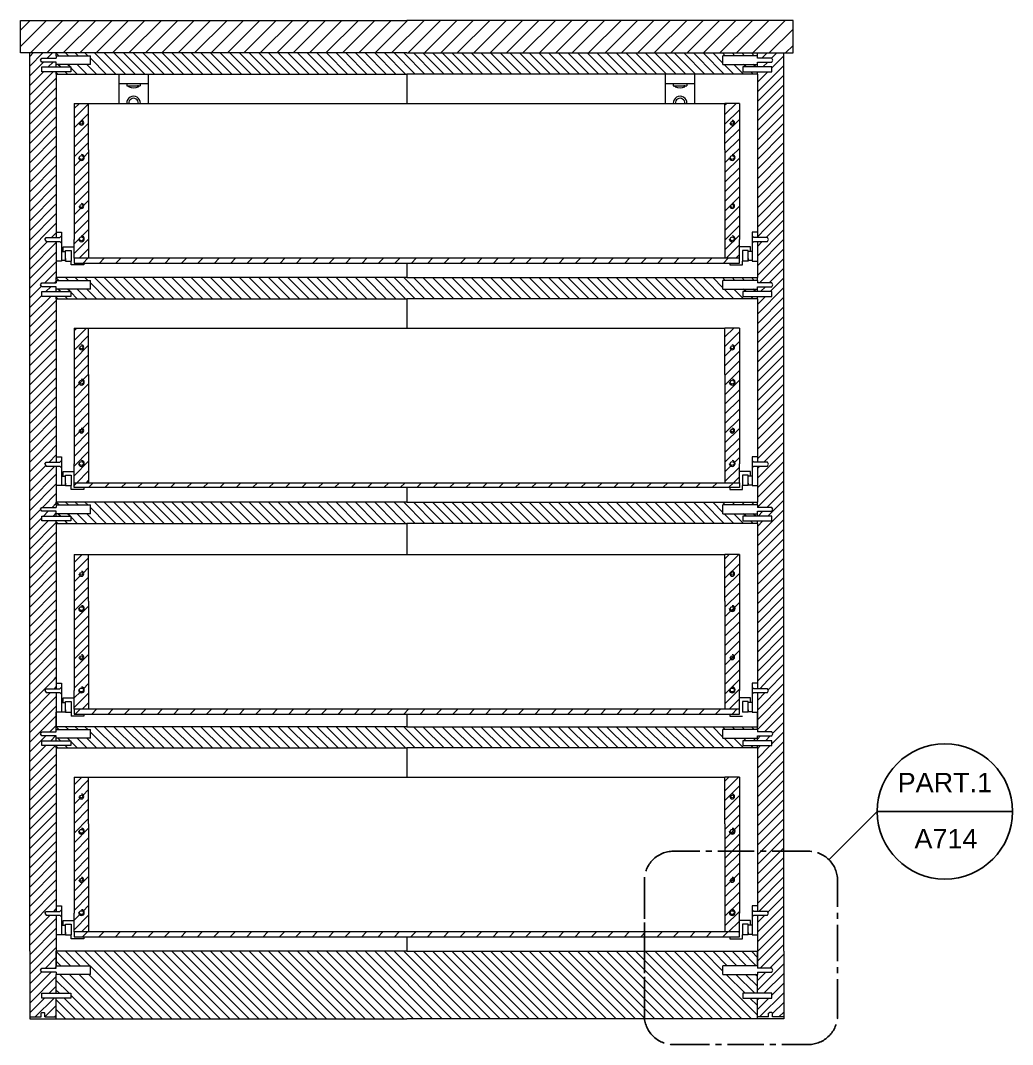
# Model space of a CAD drawing. Header units: millimetres. Extents: x 27 to 920, y -15 to 487.
# Drawn here: x 432.6 to 535.4, y 57.3 to 163.3 of the extents above; entities that cross this region are included whole.
import ezdxf
from ezdxf.enums import TextEntityAlignment as Align

# ---------------------------------------------------------------- set-up
doc = ezdxf.new("R2010")
doc.units = ezdxf.units.MM
doc.linetypes.add('CENTER2', pattern=[1.125, 0.75, -0.125, 0.125, -0.125])
doc.layers.add('A-SECT A-MCUT', color=7, linetype='Continuous', lineweight=35)
doc.layers.add('filatura', color=8, linetype='Continuous')
doc.layers.add('particolari', color=6, linetype='Continuous')
doc.styles.add('ARIAL', font='arial.ttf')

# ---------------------------------------------------------------- blocks, each defined once
blk = doc.blocks.new('retino 1')
at = {"color": 175, "linetype": 'Continuous'}
for p, q in [((318.13, 159.67), (317.86, 159.94)), ((319.13, 159.67), (318.83, 159.97)), ((320.13, 159.67), (319.83, 159.97)), ((321.13, 159.67), (320.83, 159.97)), ((323.03, 157.77), (321.42, 159.38)), ((324.03, 157.77), (321.83, 159.97)), ((325.03, 157.77), (322.83, 159.97)), ((326.03, 157.77), (323.83, 159.97)), ((327.03, 157.77), (324.83, 159.97)), ((328.03, 157.77), (325.83, 159.97)), ((329.03, 157.77), (326.83, 159.97)), ((330.03, 157.77), (327.83, 159.97)), ((331.03, 157.77), (328.83, 159.97)), ((332.03, 157.77), (329.83, 159.97)), ((333.03, 157.77), (330.83, 159.97)), ((334.03, 157.77), (331.83, 159.97)), ((335.03, 157.77), (332.83, 159.97)), ((336.03, 157.77), (333.83, 159.97)), ((337.03, 157.77), (334.83, 159.97)), ((338.03, 157.77), (335.83, 159.97)), ((339.03, 157.77), (336.83, 159.97)), ((340.03, 157.77), (337.83, 159.97)), ((341.03, 157.77), (338.83, 159.97)), ((342.03, 157.77), (339.83, 159.97)), ((343.03, 157.77), (340.83, 159.97)), ((344.03, 157.77), (341.83, 159.97)), ((345.03, 157.77), (342.83, 159.97)), ((346.03, 157.77), (343.83, 159.97)), ((347.03, 157.77), (344.83, 159.97)), ((348.03, 157.77), (345.83, 159.97)), ((349.03, 157.77), (346.83, 159.97)), ((350.03, 157.77), (347.83, 159.97)), ((351.03, 157.77), (348.83, 159.97)), ((352.03, 157.77), (349.83, 159.97)), ((353.03, 157.77), (350.83, 159.97)), ((354.03, 157.77), (351.83, 159.97)), ((355.03, 157.77), (352.83, 159.97)), ((356.03, 157.77), (353.83, 159.97)), ((357.03, 157.77), (354.83, 159.97)), ((358.03, 157.77), (355.83, 159.97)), ((359.03, 157.77), (356.83, 159.97)), ((360.03, 157.77), (357.83, 159.97)), ((361.03, 157.77), (358.83, 159.97)), ((362.03, 157.77), (359.83, 159.97)), ((363.03, 157.77), (360.83, 159.97)), ((364.03, 157.77), (361.83, 159.97)), ((365.03, 157.77), (362.83, 159.97)), ((366.03, 157.77), (363.83, 159.97)), ((367.03, 157.77), (364.83, 159.97)), ((368.03, 157.77), (365.83, 159.97)), ((369.03, 157.77), (366.83, 159.97)), ((370.03, 157.77), (367.83, 159.97)), ((371.03, 157.77), (368.83, 159.97)), ((372.03, 157.77), (369.83, 159.97)), ((373.03, 157.77), (370.83, 159.97)), ((374.03, 157.77), (371.83, 159.97)), ((375.03, 157.77), (372.83, 159.97)), ((376.03, 157.77), (373.83, 159.97)), ((377.03, 157.77), (374.83, 159.97)), ((378.03, 157.77), (375.83, 159.97)), ((379.03, 157.77), (376.83, 159.97)), ((380.03, 157.77), (377.83, 159.97)), ((381.03, 157.77), (378.83, 159.97)), ((382.03, 157.77), (379.83, 159.97)), ((383.03, 157.77), (380.83, 159.97)), ((384.03, 157.77), (381.83, 159.97)), ((385.03, 157.77), (382.83, 159.97)), ((386.03, 157.77), (383.83, 159.97)), ((387.03, 157.77), (384.83, 159.97)), ((386.89, 158.9), (385.83, 159.97)), ((387.13, 159.67), (386.83, 159.97)), ((388.13, 159.67), (387.83, 159.97)), ((389.13, 159.67), (388.83, 159.97)), ((390.13, 159.67), (389.83, 159.97)), ((318.28, 158.52), (318.03, 158.77)), ((319.03, 157.77), (318.78, 158.02)), ((319.28, 158.52), (319.03, 158.77)), ((320.03, 157.77), (319.36, 158.44)), ((321.03, 157.77), (320.03, 158.77)), ((322.03, 157.77), (321.03, 158.77)), ((388.03, 157.77), (387.03, 158.77)), ((389.03, 157.77), (388.03, 158.77)), ((389.28, 158.52), (389.03, 158.77)), ((390.03, 157.77), (389.78, 158.02)), ((390.28, 158.52), (390.03, 158.77)), ((318.03, 157.77), (317.86, 157.94))]:
    blk.add_line(p, q, dxfattribs=at)
blk = doc.blocks.new('retino 2')
at = {"color": 175, "linetype": 'Continuous'}
for p, q in [((510.41, 33.59), (508.94, 35.06)), ((511.41, 33.59), (509.91, 35.09)), ((512.41, 33.59), (510.91, 35.09)), ((518.91, 28.09), (511.91, 35.09)), ((519.91, 28.09), (512.91, 35.09)), ((520.91, 28.09), (513.91, 35.09)), ((521.91, 28.09), (514.91, 35.09)), ((522.91, 28.09), (515.91, 35.09)), ((523.91, 28.09), (516.91, 35.09)), ((524.91, 28.09), (517.91, 35.09)), ((525.91, 28.09), (518.91, 35.09)), ((526.91, 28.09), (519.91, 35.09)), ((527.91, 28.09), (520.91, 35.09)), ((528.91, 28.09), (521.91, 35.09)), ((529.91, 28.09), (522.91, 35.09)), ((530.91, 28.09), (523.91, 35.09)), ((531.91, 28.09), (524.91, 35.09)), ((532.91, 28.09), (525.91, 35.09)), ((533.91, 28.09), (526.91, 35.09)), ((534.91, 28.09), (527.91, 35.09)), ((535.91, 28.09), (528.91, 35.09)), ((536.91, 28.09), (529.91, 35.09)), ((537.91, 28.09), (530.91, 35.09)), ((538.91, 28.09), (531.91, 35.09)), ((539.91, 28.09), (532.91, 35.09)), ((540.91, 28.09), (533.91, 35.09)), ((541.91, 28.09), (534.91, 35.09)), ((542.91, 28.09), (535.91, 35.09)), ((543.91, 28.09), (536.91, 35.09)), ((544.91, 28.09), (537.91, 35.09)), ((545.91, 28.09), (538.91, 35.09)), ((546.91, 28.09), (539.91, 35.09)), ((547.91, 28.09), (540.91, 35.09)), ((548.91, 28.09), (541.91, 35.09)), ((549.91, 28.09), (542.91, 35.09)), ((550.91, 28.09), (543.91, 35.09)), ((551.91, 28.09), (544.91, 35.09)), ((552.91, 28.09), (545.91, 35.09)), ((553.91, 28.09), (546.91, 35.09)), ((554.91, 28.09), (547.91, 35.09)), ((555.91, 28.09), (548.91, 35.09)), ((556.91, 28.09), (549.91, 35.09)), ((557.91, 28.09), (550.91, 35.09)), ((558.91, 28.09), (551.91, 35.09)), ((559.91, 28.09), (552.91, 35.09)), ((560.91, 28.09), (553.91, 35.09)), ((561.91, 28.09), (554.91, 35.09)), ((562.91, 28.09), (555.91, 35.09)), ((563.91, 28.09), (556.91, 35.09)), ((564.91, 28.09), (557.91, 35.09)), ((565.91, 28.09), (558.91, 35.09)), ((566.91, 28.09), (559.91, 35.09)), ((567.91, 28.09), (560.91, 35.09)), ((568.91, 28.09), (561.91, 35.09)), ((569.91, 28.09), (562.91, 35.09)), ((570.91, 28.09), (563.91, 35.09)), ((571.91, 28.09), (564.91, 35.09)), ((572.91, 28.09), (565.91, 35.09)), ((573.91, 28.09), (566.91, 35.09)), ((574.91, 28.09), (567.91, 35.09)), ((575.91, 28.09), (568.91, 35.09)), ((576.91, 28.09), (569.91, 35.09)), ((577.91, 28.09), (570.91, 35.09)), ((578.91, 28.09), (571.91, 35.09)), ((579.91, 28.09), (572.91, 35.09)), ((580.91, 28.09), (573.91, 35.09)), ((581.53, 28.46), (574.91, 35.09)), ((577.97, 33.02), (575.91, 35.09)), ((578.41, 33.59), (576.91, 35.09)), ((579.41, 33.59), (577.91, 35.09)), ((580.41, 33.59), (578.91, 35.09)), ((581.41, 33.59), (579.91, 35.09)), ((581.53, 34.46), (580.91, 35.09)), ((509.41, 33.59), (508.94, 34.06)), ((517.91, 28.09), (512.5, 33.5)), ((510.26, 30.74), (508.94, 32.06)), ((513.91, 28.09), (509.31, 32.69)), ((514.91, 28.09), (510.31, 32.69)), ((515.91, 28.09), (511.31, 32.69)), ((516.91, 28.09), (512.31, 32.69)), ((580.26, 30.74), (578.31, 32.69)), ((581.26, 30.74), (579.31, 32.69)), ((581.53, 31.46), (580.31, 32.69)), ((581.53, 32.46), (581.31, 32.69)), ((509.26, 30.74), (508.94, 31.06)), ((510.91, 28.09), (508.94, 30.06)), ((511.91, 28.09), (509.76, 30.24)), ((512.91, 28.09), (510.44, 30.56)), ((581.53, 29.46), (580.76, 30.24)), ((509.91, 28.09), (508.94, 29.06))]:
    blk.add_line(p, q, dxfattribs=at)

msp = doc.modelspace()

# ---------------------------------------------------------------- hatches: boundary and pattern name
h = msp.add_hatch()
h.set_pattern_fill('JIS_WOOD', color=175)
h.paths.add_polyline_path([(507.09, 154.74), (505.74, 154.74), (505.59, 154.59), (505.59, 149.92), (505.59, 144.59), (507.09, 146.09)])
h.paths.add_polyline_path([(506.19, 152.74, -1), (506.49, 152.74, -1)], flags=16)
h.paths.add_polyline_path([(506.54, 149.14, -1), (506.14, 149.14, -1)], flags=16)
h = msp.add_hatch()
h.set_pattern_fill('JIS_WOOD', color=175, scale=1.7)
h.paths.add_polyline_path([(507.09, 138.72), (506.09, 138.72), (505.59, 138.72), (439.7, 138.72), (439.2, 138.72), (438.2, 138.72), (438.2, 138.42), (438.2, 138.22), (507.09, 138.22)])
h = msp.add_hatch()
h.set_pattern_fill('JIS_WOOD', color=175, scale=1.7)
h.paths.add_polyline_path([(507.09, 115.47), (506.09, 115.47), (505.59, 115.47), (439.7, 115.47), (439.2, 115.47), (438.2, 115.47), (438.2, 114.97), (507.09, 114.97), (507.09, 115.17)])
h = msp.add_hatch()
h.set_pattern_fill('JIS_WOOD', color=175, scale=1.7)
h.paths.add_polyline_path([(507.09, 92.02), (506.09, 92.02), (505.59, 92.02), (439.7, 92.02), (439.2, 92.02), (438.2, 92.02), (438.2, 91.92), (438.2, 91.52), (507.09, 91.52)])
h = msp.add_hatch()
h.set_pattern_fill('JIS_WOOD', color=175, scale=1.7)
h.paths.add_polyline_path([(507.09, 68.97), (506.09, 68.97), (505.59, 68.97), (439.7, 68.97), (439.2, 68.97), (438.2, 68.97), (438.2, 68.67), (438.2, 68.47), (507.09, 68.47)])
at = {"layer": 'particolari'}
h = msp.add_hatch(dxfattribs=at)
h.set_pattern_fill('JIS_WOOD', color=175, scale=1.7)
h.paths.add_polyline_path([(512.64, 163.33), (472.64, 163.33), (432.64, 163.33), (432.64, 159.97), (472.64, 159.97), (512.64, 159.97)])

# ---------------------------------------------------------------- linework, layer by layer
for p, q in [((432.64, 163.33), (472.64, 163.33)), ((432.64, 159.97), (432.64, 163.33)), ((512.64, 163.33), (472.64, 163.33)), ((512.64, 159.97), (512.64, 163.33)), ((472.64, 159.97), (432.64, 159.97)), ((433.6, 66.97), (433.6, 159.97)), ((436.35, 159.67), (436.35, 159.97)), ((436.35, 159.67), (436.35, 159.42)), ((472.64, 159.97), (512.64, 159.97)), ((508.94, 159.67), (508.94, 159.97)), ((508.94, 159.42), (508.94, 159.67)), ((511.68, 66.97), (511.68, 159.97)), ((436.35, 158.77), (436.35, 159.02)), ((436.35, 158.52), (436.35, 158.77)), ((436.35, 157.77), (436.35, 158.02)), ((436.35, 157.77), (436.35, 158.02)), ((508.94, 158.77), (508.94, 159.02)), ((508.94, 158.52), (508.94, 158.77)), ((508.94, 157.77), (508.94, 158.02)), ((508.94, 157.77), (508.94, 158.02)), ((436.35, 157.77), (436.35, 141.42)), ((436.35, 157.77), (472.64, 157.77)), ((442.85, 154.74), (442.85, 157.77)), ((445.85, 157.77), (445.85, 154.74)), ((445.85, 157.77), (445.85, 156.77)), ((508.94, 157.77), (472.64, 157.77)), ((472.64, 157.77), (472.64, 154.74)), ((499.44, 154.74), (499.44, 157.77)), ((502.44, 157.77), (502.44, 154.74)), ((502.44, 157.77), (502.44, 156.77)), ((508.94, 157.77), (508.94, 141.42)), ((445.85, 156.77), (442.85, 156.77)), ((445.85, 156.77), (445.85, 156.57)), ((445.85, 156.57), (445.85, 156.47)), ((502.44, 156.77), (499.44, 156.77)), ((502.44, 156.77), (502.44, 156.57)), ((502.44, 156.57), (502.44, 156.47)), ((438.2, 154.74), (439.7, 154.74)), ((438.2, 154.74), (438.2, 140.67)), ((439.7, 149.92), (439.7, 154.74)), ((439.7, 154.74), (505.59, 154.74)), ((507.09, 154.74), (505.59, 154.74)), ((505.59, 149.92), (505.59, 154.74)), ((507.09, 154.74), (507.09, 140.67)), ((439.7, 149.92), (439.7, 139.12)), ((505.59, 149.92), (505.59, 139.12)), ((436.35, 141.42), (436.35, 140.85)), ((436.35, 141.42), (436.9, 141.42)), ((436.9, 141.42), (436.9, 138.42)), ((508.39, 141.42), (508.39, 138.42)), ((508.94, 141.42), (508.39, 141.42)), ((508.94, 141.42), (508.94, 140.85)), ((436.35, 140.45), (436.35, 136.72)), ((438.2, 138.72), (438.2, 140.67)), ((507.09, 138.72), (507.09, 140.67)), ((508.94, 140.45), (508.94, 136.72)), ((436.9, 139.42), (437.3, 139.42)), ((437.05, 139.42), (437.05, 139.9)), ((437.05, 139.9), (438.2, 139.9)), ((437.3, 138.67), (437.3, 139.52)), ((437.3, 138.42), (437.3, 139.52)), ((437.3, 139.52), (437.9, 139.52)), ((437.9, 139.52), (437.9, 138.42)), ((439.7, 139.12), (439.7, 138.92)), ((439.7, 138.92), (439.7, 138.72)), ((505.59, 139.12), (505.59, 138.92)), ((505.59, 138.92), (505.59, 138.72)), ((508.24, 139.9), (507.09, 139.9)), ((507.39, 139.52), (507.39, 138.42)), ((507.99, 139.52), (507.39, 139.52)), ((507.99, 138.67), (507.99, 139.52)), ((507.99, 138.42), (507.99, 139.52)), ((508.39, 139.42), (507.99, 139.42)), ((508.24, 139.42), (508.24, 139.9)), ((436.9, 138.42), (436.35, 138.42)), ((437.3, 138.47), (436.9, 138.47)), ((437.3, 138.67), (437.3, 138.42)), ((437.3, 138.42), (437.3, 138.47)), ((437.3, 138.42), (437.9, 138.42)), ((437.9, 138.02), (437.9, 138.42)), ((439.2, 138.02), (437.9, 138.02)), ((439.2, 138.22), (439.2, 138.02)), ((472.64, 138.22), (472.64, 136.72)), ((506.09, 138.22), (506.09, 138.02)), ((506.09, 138.02), (507.39, 138.02)), ((507.39, 138.02), (507.39, 138.42)), ((507.99, 138.42), (507.39, 138.42)), ((507.99, 138.67), (507.99, 138.42)), ((508.39, 138.47), (507.99, 138.47)), ((508.39, 138.42), (508.94, 138.42)), ((436.35, 136.42), (436.35, 136.72)), ((472.64, 136.72), (436.35, 136.72)), ((436.35, 136.42), (436.35, 136.17)), ((436.35, 135.52), (436.35, 135.77)), ((472.64, 136.72), (508.94, 136.72)), ((508.94, 136.42), (508.94, 136.72)), ((508.94, 136.42), (508.94, 136.17)), ((508.94, 135.52), (508.94, 135.77)), ((436.35, 135.27), (436.35, 135.52)), ((436.35, 134.52), (436.35, 134.77)), ((436.35, 134.52), (436.35, 134.77)), ((508.94, 135.27), (508.94, 135.52)), ((508.94, 134.52), (508.94, 134.77)), ((508.94, 134.52), (508.94, 134.77)), ((436.35, 134.52), (436.35, 118.17)), ((436.35, 134.52), (472.64, 134.52)), ((508.94, 134.52), (472.64, 134.52)), ((472.64, 134.52), (472.64, 131.49)), ((508.94, 134.52), (508.94, 118.17)), ((438.2, 131.49), (439.7, 131.49)), ((438.2, 131.49), (438.2, 117.42)), ((439.7, 126.67), (439.7, 131.49)), ((439.7, 131.49), (505.59, 131.49)), ((507.09, 131.49), (505.59, 131.49)), ((505.59, 126.67), (505.59, 131.49)), ((507.09, 131.49), (507.09, 117.42)), ((439.7, 126.67), (439.7, 115.87)), ((505.59, 126.67), (505.59, 115.87)), ((436.35, 118.17), (436.35, 117.6)), ((436.35, 118.17), (436.9, 118.17)), ((436.9, 118.17), (436.9, 115.17)), ((508.39, 118.17), (508.39, 115.17)), ((508.94, 118.17), (508.39, 118.17)), ((508.94, 118.17), (508.94, 117.6)), ((436.35, 117.2), (436.35, 113.47)), ((437.05, 116.17), (437.05, 116.65)), ((437.05, 116.65), (438.2, 116.65)), ((438.2, 115.47), (438.2, 117.42)), ((507.09, 115.47), (507.09, 117.42)), ((508.24, 116.65), (507.09, 116.65)), ((508.24, 116.17), (508.24, 116.65)), ((508.94, 117.2), (508.94, 113.47)), ((436.9, 116.17), (437.3, 116.17)), ((437.3, 115.42), (437.3, 116.27)), ((437.3, 115.17), (437.3, 116.27)), ((437.3, 116.27), (437.9, 116.27)), ((437.9, 116.27), (437.9, 115.17)), ((439.7, 115.87), (439.7, 115.67)), ((439.7, 115.67), (439.7, 115.47)), ((505.59, 115.87), (505.59, 115.67)), ((505.59, 115.67), (505.59, 115.47)), ((507.39, 116.27), (507.39, 115.17)), ((507.99, 116.27), (507.39, 116.27)), ((507.99, 115.42), (507.99, 116.27)), ((507.99, 115.17), (507.99, 116.27)), ((508.39, 116.17), (507.99, 116.17)), ((436.9, 115.17), (436.35, 115.17)), ((436.9, 115.17), (436.9, 115.22)), ((436.9, 115.22), (437.3, 115.22)), ((437.3, 115.42), (437.3, 115.17)), ((437.3, 115.17), (437.9, 115.17)), ((437.9, 114.77), (437.9, 115.17)), ((439.2, 114.77), (437.9, 114.77)), ((439.2, 114.97), (439.2, 114.77)), ((472.64, 114.97), (472.64, 113.47)), ((506.09, 114.97), (506.09, 114.77)), ((506.09, 114.77), (507.39, 114.77)), ((507.39, 114.77), (507.39, 115.17)), ((507.99, 115.17), (507.39, 115.17)), ((507.99, 115.42), (507.99, 115.17)), ((508.39, 115.22), (507.99, 115.22)), ((508.39, 115.17), (508.94, 115.17)), ((436.35, 113.17), (436.35, 113.47)), ((472.64, 113.47), (436.35, 113.47)), ((472.64, 113.47), (508.94, 113.47)), ((508.94, 113.17), (508.94, 113.47)), ((436.35, 113.17), (436.35, 112.92)), ((436.35, 112.27), (436.35, 112.52)), ((508.94, 113.17), (508.94, 112.92)), ((508.94, 112.27), (508.94, 112.52)), ((436.35, 112.02), (436.35, 112.27)), ((436.35, 111.27), (436.35, 111.52)), ((436.35, 111.27), (436.35, 111.52)), ((508.94, 112.02), (508.94, 112.27)), ((508.94, 111.27), (508.94, 111.52)), ((508.94, 111.27), (508.94, 111.52)), ((436.35, 111.27), (436.35, 94.72)), ((436.35, 111.27), (472.64, 111.27)), ((508.94, 111.27), (472.64, 111.27)), ((472.64, 111.27), (472.64, 108.04)), ((508.94, 111.27), (508.94, 95.12)), ((438.2, 108.04), (439.7, 108.04)), ((438.2, 108.04), (438.2, 93.97)), ((439.7, 103.22), (439.7, 108.04)), ((439.7, 108.04), (505.59, 108.04)), ((507.09, 108.04), (505.59, 108.04)), ((505.59, 103.22), (505.59, 108.04)), ((507.09, 108.04), (507.09, 93.97)), ((439.7, 103.22), (439.7, 92.42)), ((505.59, 103.22), (505.59, 92.42)), ((436.35, 94.72), (436.35, 94.15)), ((436.35, 94.72), (436.9, 94.72)), ((436.9, 94.72), (436.9, 91.72)), ((508.39, 94.72), (508.39, 91.72)), ((508.94, 94.72), (508.39, 94.72)), ((508.94, 95.12), (508.94, 94.72)), ((508.94, 94.72), (508.94, 94.15)), ((436.35, 93.75), (436.35, 90.22)), ((438.2, 92.02), (438.2, 93.97)), ((507.09, 92.02), (507.09, 93.97)), ((508.94, 93.75), (508.94, 90.22)), ((436.9, 92.72), (437.3, 92.72)), ((437.05, 92.72), (437.05, 93.2)), ((437.05, 93.2), (438.2, 93.2)), ((437.3, 91.97), (437.3, 92.82)), ((437.3, 91.72), (437.3, 92.82)), ((437.3, 92.82), (437.9, 92.82)), ((437.9, 92.82), (437.9, 91.72)), ((439.7, 92.42), (439.7, 92.22)), ((505.59, 92.42), (505.59, 92.22)), ((508.24, 93.2), (507.09, 93.2)), ((507.39, 92.82), (507.39, 91.72)), ((507.99, 92.82), (507.39, 92.82)), ((507.99, 91.97), (507.99, 92.82)), ((507.99, 91.72), (507.99, 92.82)), ((508.39, 92.72), (507.99, 92.72)), ((508.24, 92.72), (508.24, 93.2)), ((436.35, 90.22), (436.35, 91.72)), ((436.9, 91.72), (436.35, 91.72)), ((436.9, 91.72), (436.9, 91.77)), ((436.9, 91.77), (437.3, 91.77)), ((437.3, 91.97), (437.3, 91.72)), ((437.3, 91.72), (437.9, 91.72)), ((437.9, 91.72), (437.9, 91.32)), ((439.2, 91.32), (437.9, 91.32)), ((439.2, 91.52), (439.2, 91.32)), ((439.7, 92.22), (439.7, 92.02)), ((472.64, 91.52), (472.64, 90.22)), ((505.59, 92.22), (505.59, 92.02)), ((506.09, 91.52), (506.09, 91.32)), ((506.09, 91.32), (507.39, 91.32)), ((507.99, 91.72), (507.39, 91.72)), ((507.99, 91.97), (507.99, 91.72)), ((508.39, 91.77), (507.99, 91.77)), ((508.39, 91.72), (508.94, 91.72)), ((508.94, 90.22), (508.94, 91.72)), ((436.35, 89.92), (436.35, 90.22)), ((472.64, 90.22), (436.35, 90.22)), ((472.64, 90.22), (508.94, 90.22)), ((508.94, 89.92), (508.94, 90.22)), ((436.35, 89.67), (436.35, 89.92)), ((436.35, 89.02), (436.35, 89.27)), ((508.94, 89.92), (508.94, 89.67)), ((508.94, 89.02), (508.94, 89.27)), ((436.35, 88.77), (436.35, 89.02)), ((436.35, 88.02), (436.35, 88.27)), ((436.35, 88.02), (436.35, 88.27)), ((436.35, 88.02), (436.35, 71.67)), ((436.35, 88.02), (472.64, 88.02)), ((508.94, 88.02), (472.64, 88.02)), ((472.64, 88.02), (472.64, 84.99)), ((508.94, 88.77), (508.94, 89.02)), ((508.94, 88.02), (508.94, 88.27)), ((508.94, 88.02), (508.94, 88.27)), ((508.94, 88.02), (508.94, 71.67)), ((438.2, 84.99), (439.7, 84.99)), ((438.2, 84.99), (438.2, 70.92)), ((439.7, 80.17), (439.7, 84.99)), ((439.7, 84.99), (505.59, 84.99)), ((507.09, 84.99), (505.59, 84.99)), ((505.59, 80.17), (505.59, 84.99)), ((507.09, 84.99), (507.09, 70.92)), ((439.7, 80.17), (439.7, 69.37)), ((505.59, 80.17), (505.59, 69.37)), ((436.35, 71.67), (436.35, 71.1)), ((436.35, 71.67), (436.9, 71.67)), ((436.9, 71.67), (436.9, 68.67)), ((508.39, 71.67), (508.39, 68.67)), ((508.94, 71.67), (508.39, 71.67)), ((508.94, 71.67), (508.94, 71.1)), ((436.35, 70.7), (436.35, 66.97)), ((437.05, 69.67), (437.05, 70.15)), ((437.05, 70.15), (438.2, 70.15)), ((438.2, 68.97), (438.2, 70.92)), ((507.09, 68.97), (507.09, 70.92)), ((508.24, 70.15), (507.09, 70.15)), ((508.24, 69.67), (508.24, 70.15)), ((508.94, 70.7), (508.94, 66.97)), ((436.9, 69.67), (437.3, 69.67)), ((437.3, 68.92), (437.3, 69.77)), ((437.3, 68.67), (437.3, 69.77)), ((437.3, 69.77), (437.9, 69.77)), ((437.3, 68.92), (437.3, 68.67)), ((437.9, 69.77), (437.9, 68.67)), ((439.7, 69.37), (439.7, 69.17)), ((439.7, 69.17), (439.7, 68.97)), ((505.59, 69.37), (505.59, 69.17)), ((505.59, 69.17), (505.59, 68.97)), ((507.39, 69.77), (507.39, 68.67)), ((507.99, 69.77), (507.39, 69.77)), ((507.99, 68.92), (507.99, 69.77)), ((507.99, 68.67), (507.99, 69.77)), ((508.39, 69.67), (507.99, 69.67)), ((507.99, 68.92), (507.99, 68.67)), ((436.9, 68.67), (436.35, 68.67)), ((436.9, 68.67), (436.9, 68.72)), ((436.9, 68.72), (437.3, 68.72)), ((437.3, 68.67), (437.9, 68.67)), ((437.9, 68.27), (437.9, 68.67)), ((439.2, 68.27), (437.9, 68.27)), ((439.2, 68.47), (439.2, 68.27)), ((472.64, 68.47), (472.64, 66.97)), ((506.09, 68.47), (506.09, 68.27)), ((506.09, 68.27), (507.39, 68.27)), ((507.39, 68.27), (507.39, 68.67)), ((507.99, 68.67), (507.39, 68.67)), ((508.39, 68.72), (507.99, 68.72)), ((508.39, 68.67), (508.94, 68.67)), ((433.6, 66.97), (433.6, 59.97)), ((436.35, 66.97), (436.35, 65.47)), ((436.35, 65.47), (436.35, 66.97)), ((472.64, 66.97), (436.35, 66.97)), ((472.64, 66.97), (508.94, 66.97)), ((508.94, 65.47), (508.94, 66.97)), ((508.94, 66.97), (508.94, 65.47)), ((511.68, 66.97), (511.68, 59.97)), ((436.35, 65.22), (436.35, 65.47)), ((436.35, 64.82), (436.35, 64.57)), ((508.94, 65.47), (508.94, 65.22)), ((508.94, 64.82), (508.94, 64.57)), ((436.35, 62.62), (436.35, 64.57)), ((508.94, 62.62), (508.94, 64.57)), ((436.35, 59.97), (436.35, 62.12)), ((508.94, 59.97), (508.94, 62.12)), ((433.6, 59.97), (436.35, 59.97)), ((436.35, 59.97), (472.64, 59.97)), ((508.94, 59.97), (472.64, 59.97)), ((511.68, 59.97), (508.94, 59.97))]:
    msp.add_line(p, q)
at = {"color": 175, "linetype": 'Continuous'}
for p, q in [((433.6, 159.6), (433.97, 159.97)), ((433.6, 158.6), (434.97, 159.97)), ((435.42, 159.42), (435.97, 159.97)), ((508.94, 159.94), (508.97, 159.97)), ((509.42, 159.42), (509.97, 159.97)), ((510.42, 159.42), (510.97, 159.97)), ((510.44, 158.44), (511.68, 159.68)), ((433.6, 157.6), (435.02, 159.02)), ((433.6, 156.6), (435.02, 158.02)), ((433.6, 155.6), (436.02, 158.02)), ((435.52, 158.52), (436.02, 159.02)), ((508.94, 158.94), (509.02, 159.02)), ((508.94, 155.94), (511.68, 158.68)), ((508.94, 157.94), (509.02, 158.02)), ((508.94, 156.94), (510.02, 158.02)), ((509.52, 158.52), (510.02, 159.02)), ((433.6, 154.6), (436.35, 157.35)), ((508.94, 154.94), (511.68, 157.68)), ((433.6, 153.6), (436.35, 156.35)), ((508.94, 153.94), (511.68, 156.68)), ((433.6, 152.6), (436.35, 155.35)), ((508.94, 152.94), (511.68, 155.68)), ((433.6, 151.6), (436.35, 154.35)), ((438.2, 154.2), (438.74, 154.74)), ((438.2, 153.2), (439.7, 154.7)), ((505.59, 154.59), (505.74, 154.74)), ((508.94, 151.94), (511.68, 154.68)), ((433.6, 150.6), (436.35, 153.35)), ((438.2, 152.2), (438.82, 152.82)), ((438.2, 151.2), (439.7, 152.7)), ((438.86, 152.86), (438.94, 152.94)), ((438.94, 152.94), (439.7, 153.7)), ((508.94, 150.94), (511.68, 153.68)), ((508.94, 149.94), (511.68, 152.68)), ((433.6, 149.6), (436.35, 152.35)), ((438.2, 150.2), (439.7, 151.7)), ((508.94, 148.94), (511.68, 151.68)), ((433.6, 148.6), (436.35, 151.35)), ((438.2, 149.2), (439.7, 150.7)), ((508.94, 147.94), (511.68, 150.68)), ((433.6, 147.6), (436.35, 150.35)), ((439.15, 149.15), (439.7, 149.7)), ((508.94, 146.94), (511.68, 149.68)), ((433.6, 146.6), (436.35, 149.35)), ((438.2, 148.2), (438.94, 148.94)), ((438.2, 147.2), (439.7, 148.7)), ((508.94, 145.94), (511.68, 148.68)), ((433.6, 145.6), (436.35, 148.35)), ((438.2, 146.2), (439.7, 147.7)), ((508.94, 144.94), (511.68, 147.68)), ((433.6, 144.6), (436.35, 147.35)), ((433.6, 143.6), (436.35, 146.35)), ((438.2, 145.2), (439.7, 146.7)), ((508.94, 143.94), (511.68, 146.68)), ((433.6, 142.6), (436.35, 145.35)), ((438.2, 144.2), (439.7, 145.7)), ((505.59, 144.59), (507.09, 146.09)), ((508.94, 142.94), (511.68, 145.68)), ((433.6, 141.6), (436.35, 144.35)), ((439.09, 144.09), (439.7, 144.7)), ((505.59, 143.59), (507.09, 145.09)), ((508.94, 141.94), (511.68, 144.68)), ((433.6, 140.6), (436.35, 143.35)), ((438.2, 143.2), (438.97, 143.97)), ((438.2, 142.2), (439.7, 143.7)), ((505.59, 142.59), (507.09, 144.09)), ((509.82, 141.82), (511.68, 143.68)), ((435.82, 141.82), (436.35, 142.35)), ((438.2, 141.2), (439.7, 142.7)), ((505.59, 141.59), (507.09, 143.09)), ((505.59, 140.59), (507.09, 142.09)), ((509.85, 140.85), (511.68, 142.68)), ((433.6, 139.6), (435.82, 141.82)), ((435.85, 140.85), (436.35, 141.35)), ((438.92, 140.92), (439.7, 141.7)), ((505.59, 139.59), (507.09, 141.09)), ((508.94, 140.94), (509.82, 141.82)), ((508.94, 138.94), (511.68, 141.68)), ((433.6, 138.6), (435.45, 140.45)), ((433.6, 137.6), (436.35, 140.35)), ((438.2, 140.2), (438.75, 140.75)), ((438.2, 139.2), (439.7, 140.7)), ((505.72, 138.72), (507.09, 140.09)), ((508.94, 137.94), (511.68, 140.68)), ((508.94, 139.94), (509.45, 140.45)), ((433.6, 136.6), (436.35, 139.35)), ((438.72, 138.72), (439.7, 139.7)), ((506.72, 138.72), (507.09, 139.09)), ((508.94, 136.94), (511.68, 139.68)), ((433.6, 135.6), (436.35, 138.35)), ((509.17, 136.17), (511.68, 138.68)), ((435.17, 136.17), (436.35, 137.35)), ((510.17, 136.17), (511.68, 137.68)), ((433.6, 134.6), (434.82, 135.82)), ((435.27, 135.27), (435.77, 135.77)), ((436.17, 136.17), (436.35, 136.35)), ((509.27, 135.27), (509.77, 135.77)), ((510.27, 135.27), (511.68, 136.68)), ((433.6, 133.6), (434.85, 134.85)), ((433.6, 132.6), (435.77, 134.77)), ((436.27, 135.27), (436.35, 135.35)), ((508.94, 132.94), (511.68, 135.68)), ((508.94, 133.94), (509.77, 134.77)), ((508.94, 131.94), (511.68, 134.68)), ((433.6, 131.6), (436.35, 134.35)), ((508.94, 130.94), (511.68, 133.68)), ((433.6, 130.6), (436.35, 133.35)), ((508.94, 129.94), (511.68, 132.68)), ((433.6, 129.6), (436.35, 132.35)), ((438.2, 131.2), (438.49, 131.49)), ((438.2, 130.2), (439.49, 131.49)), ((505.59, 130.59), (506.49, 131.49)), ((508.94, 128.94), (511.68, 131.68)), ((433.6, 128.6), (436.35, 131.35)), ((438.2, 129.2), (439.7, 130.7)), ((505.59, 129.59), (507.09, 131.09)), ((508.94, 127.94), (511.68, 130.68)), ((433.6, 127.6), (436.35, 130.35)), ((433.6, 126.6), (436.35, 129.35)), ((438.2, 128.2), (439.7, 129.7)), ((506.53, 129.53), (507.09, 130.09)), ((508.94, 126.94), (511.68, 129.68)), ((433.6, 125.6), (436.35, 128.35)), ((438.2, 127.2), (439.7, 128.7)), ((505.59, 128.59), (506.29, 129.29)), ((505.59, 127.59), (507.09, 129.09)), ((508.94, 125.94), (511.68, 128.68)), ((433.6, 124.6), (436.35, 127.35)), ((438.2, 126.2), (439.7, 127.7)), ((505.59, 126.59), (507.09, 128.09)), ((508.94, 124.94), (511.68, 127.68)), ((433.6, 123.6), (436.35, 126.35)), ((438.2, 125.2), (439.7, 126.7)), ((505.59, 125.59), (507.09, 127.09)), ((508.94, 123.94), (511.68, 126.68)), ((433.6, 122.6), (436.35, 125.35)), ((438.2, 124.2), (439.7, 125.7)), ((505.59, 124.59), (507.09, 126.09)), ((508.94, 122.94), (511.68, 125.68)), ((433.6, 121.6), (436.35, 124.35)), ((438.2, 123.2), (439.7, 124.7)), ((505.59, 123.59), (507.09, 125.09)), ((505.59, 122.59), (507.09, 124.09)), ((508.94, 121.94), (511.68, 124.68)), ((433.6, 120.6), (436.35, 123.35)), ((438.2, 122.2), (439.7, 123.7)), ((505.59, 121.59), (507.09, 123.09)), ((508.94, 120.94), (511.68, 123.68)), ((433.6, 119.6), (436.35, 122.35)), ((438.2, 121.2), (439.7, 122.7)), ((505.59, 120.59), (507.09, 122.09)), ((508.94, 119.94), (511.68, 122.68)), ((433.6, 118.6), (436.35, 121.35)), ((438.2, 120.2), (439.7, 121.7)), ((505.59, 119.59), (507.09, 121.09)), ((508.94, 118.94), (511.68, 121.68)), ((433.6, 117.6), (436.35, 120.35)), ((438.2, 119.2), (439.7, 120.7)), ((505.59, 118.59), (507.09, 120.09)), ((509.57, 118.57), (511.68, 120.68)), ((435.57, 118.57), (436.35, 119.35)), ((438.2, 118.2), (439.7, 119.7)), ((505.59, 117.59), (507.09, 119.09)), ((509.6, 117.6), (511.68, 119.68)), ((433.6, 116.6), (435.57, 118.57)), ((435.6, 117.6), (436.35, 118.35)), ((438.2, 117.2), (439.7, 118.7)), ((438.2, 116.2), (439.7, 117.7)), ((506.53, 117.53), (507.09, 118.09)), ((508.94, 115.94), (511.68, 118.68)), ((508.94, 117.94), (509.57, 118.57)), ((508.94, 114.94), (511.68, 117.68)), ((433.6, 115.6), (435.26, 117.26)), ((433.6, 114.6), (436.2, 117.2)), ((438.47, 115.47), (439.7, 116.7)), ((505.59, 116.59), (506.28, 117.28)), ((505.59, 115.59), (507.09, 117.09)), ((508.94, 116.94), (509.19, 117.19)), ((508.94, 113.94), (511.68, 116.68)), ((433.6, 113.6), (436.35, 116.35)), ((439.47, 115.47), (439.7, 115.7)), ((506.47, 115.47), (507.09, 116.09)), ((508.94, 112.94), (511.68, 115.68)), ((433.6, 112.6), (436.35, 115.35)), ((509.92, 112.92), (511.68, 114.68)), ((434.92, 112.92), (436.35, 114.35)), ((510.02, 112.02), (511.68, 113.68)), ((433.6, 111.6), (434.75, 112.75)), ((435.02, 112.02), (435.52, 112.52)), ((435.92, 112.92), (436.35, 113.35)), ((508.94, 109.94), (511.68, 112.68)), ((509.02, 112.02), (509.52, 112.52)), ((433.6, 110.6), (434.85, 111.85)), ((433.6, 109.6), (435.52, 111.52)), ((433.6, 108.6), (436.35, 111.35)), ((436.02, 112.02), (436.35, 112.35)), ((508.94, 108.94), (511.68, 111.68)), ((508.94, 110.94), (509.52, 111.52)), ((433.6, 107.6), (436.35, 110.35)), ((508.94, 107.94), (511.68, 110.68)), ((433.6, 106.6), (436.35, 109.35)), ((508.94, 106.94), (511.68, 109.68)), ((433.6, 105.6), (436.35, 108.35)), ((508.94, 105.94), (511.68, 108.68)), ((433.6, 104.6), (436.35, 107.35)), ((438.2, 107.2), (439.04, 108.04)), ((438.2, 106.2), (439.7, 107.7)), ((505.59, 107.59), (506.04, 108.04)), ((505.59, 106.59), (507.04, 108.04)), ((505.59, 105.59), (507.09, 107.09)), ((508.94, 104.94), (511.68, 107.68)), ((433.6, 103.6), (436.35, 106.35)), ((439.12, 106.12), (439.7, 106.7)), ((505.59, 104.59), (507.09, 106.09)), ((508.94, 103.94), (511.68, 106.68)), ((433.6, 102.6), (436.35, 105.35)), ((438.2, 105.2), (438.86, 105.86)), ((438.2, 104.2), (439.7, 105.7)), ((505.59, 103.59), (507.09, 105.09)), ((508.94, 102.94), (511.68, 105.68)), ((433.6, 101.6), (436.35, 104.35)), ((438.2, 103.2), (439.7, 104.7)), ((505.59, 102.59), (507.09, 104.09)), ((508.94, 101.94), (511.68, 104.68)), ((433.6, 100.6), (436.35, 103.35)), ((438.2, 102.2), (439.7, 103.7)), ((505.59, 101.59), (507.09, 103.09)), ((508.94, 100.94), (511.68, 103.68)), ((433.6, 99.6), (436.35, 102.35)), ((438.2, 101.2), (439.7, 102.7)), ((505.59, 100.59), (507.09, 102.09)), ((508.94, 99.94), (511.68, 102.68)), ((433.6, 98.6), (436.35, 101.35)), ((438.2, 100.2), (439.7, 101.7)), ((505.59, 99.59), (507.09, 101.09)), ((508.94, 98.94), (511.68, 101.68)), ((433.6, 97.6), (436.35, 100.35)), ((438.2, 99.2), (439.7, 100.7)), ((438.2, 98.2), (439.7, 99.7)), ((505.59, 98.59), (507.09, 100.09)), ((508.94, 97.94), (511.68, 100.68)), ((508.94, 96.94), (511.68, 99.68)), ((433.6, 96.6), (436.35, 99.35)), ((438.2, 97.2), (439.7, 98.7)), ((505.59, 97.59), (507.09, 99.09)), ((508.94, 95.94), (511.68, 98.68)), ((433.6, 95.6), (436.35, 98.35)), ((438.2, 96.2), (439.7, 97.7)), ((505.59, 96.59), (507.09, 98.09)), ((508.94, 94.94), (511.68, 97.68)), ((433.6, 94.6), (436.35, 97.35)), ((438.2, 95.2), (439.7, 96.7)), ((505.59, 95.59), (507.09, 97.09)), ((510.03, 95.03), (511.68, 96.68)), ((433.6, 93.6), (436.35, 96.35)), ((438.2, 94.2), (439.7, 95.7)), ((505.59, 94.59), (507.09, 96.09)), ((510.05, 94.05), (511.68, 95.68)), ((433.6, 92.6), (436.12, 95.12)), ((436.12, 95.12), (436.35, 95.35)), ((439.12, 94.12), (439.7, 94.7)), ((505.59, 93.59), (507.09, 95.09)), ((508.94, 91.94), (511.68, 94.68)), ((509.19, 94.15), (510.03, 95.03)), ((433.6, 91.6), (435.75, 93.75)), ((433.6, 90.6), (436.35, 93.35)), ((436.15, 94.15), (436.35, 94.35)), ((438.2, 93.2), (438.84, 93.84)), ((438.2, 92.2), (439.7, 93.7)), ((505.59, 92.59), (507.09, 94.09)), ((508.94, 92.94), (509.75, 93.75)), ((508.94, 90.94), (511.68, 93.68)), ((433.6, 89.6), (436.35, 92.35)), ((439.02, 92.02), (439.7, 92.7)), ((506.02, 92.02), (507.09, 93.09)), ((508.94, 89.94), (511.68, 92.68)), ((433.6, 88.6), (436.35, 91.35)), ((507.02, 92.02), (507.09, 92.09)), ((509.67, 89.67), (511.68, 91.68)), ((435.67, 89.67), (436.35, 90.35)), ((510.52, 89.52), (511.68, 90.68)), ((433.6, 87.6), (435.27, 89.27)), ((435.77, 88.77), (436.27, 89.27)), ((508.92, 89.92), (508.94, 89.94)), ((508.94, 88.94), (509.27, 89.27)), ((509.77, 88.77), (510.27, 89.27)), ((510.44, 88.44), (511.68, 89.68)), ((433.6, 86.6), (435.27, 88.27)), ((433.6, 85.6), (436.27, 88.27)), ((508.94, 85.94), (511.68, 88.68)), ((508.94, 87.94), (509.27, 88.27)), ((508.94, 86.94), (510.27, 88.27)), ((433.6, 84.6), (436.35, 87.35)), ((508.94, 84.94), (511.68, 87.68)), ((433.6, 83.6), (436.35, 86.35)), ((508.94, 83.94), (511.68, 86.68)), ((433.6, 82.6), (436.35, 85.35)), ((438.2, 84.2), (438.99, 84.99)), ((505.59, 84.59), (505.99, 84.99)), ((505.59, 83.59), (506.99, 84.99)), ((508.94, 82.94), (511.68, 85.68)), ((433.6, 81.6), (436.35, 84.35)), ((438.2, 83.2), (439.7, 84.7)), ((505.59, 82.59), (507.09, 84.09)), ((508.94, 81.94), (511.68, 84.68)), ((433.6, 80.6), (436.35, 83.35)), ((438.2, 82.2), (438.83, 82.83)), ((438.2, 81.2), (439.7, 82.7)), ((439.11, 83.11), (439.7, 83.7)), ((505.59, 81.59), (507.09, 83.09)), ((508.94, 80.94), (511.68, 83.68)), ((433.6, 79.6), (436.35, 82.35)), ((438.2, 80.2), (439.7, 81.7)), ((505.59, 80.59), (507.09, 82.09)), ((508.94, 79.94), (511.68, 82.68)), ((508.94, 78.94), (511.68, 81.68)), ((433.6, 78.6), (436.35, 81.35)), ((438.2, 79.2), (439.7, 80.7)), ((505.59, 79.59), (507.09, 81.09)), ((508.94, 77.94), (511.68, 80.68)), ((433.6, 77.6), (436.35, 80.35)), ((438.2, 78.2), (439.7, 79.7)), ((505.59, 78.59), (507.09, 80.09)), ((508.94, 76.94), (511.68, 79.68)), ((433.6, 76.6), (436.35, 79.35)), ((438.2, 77.2), (439.7, 78.7)), ((505.59, 77.59), (507.09, 79.09)), ((508.94, 75.94), (511.68, 78.68)), ((433.6, 75.6), (436.35, 78.35)), ((438.2, 76.2), (439.7, 77.7)), ((505.59, 76.59), (507.09, 78.09)), ((508.94, 74.94), (511.68, 77.68)), ((433.6, 74.6), (436.35, 77.35)), ((433.6, 73.6), (436.35, 76.35)), ((438.2, 75.2), (439.7, 76.7)), ((505.59, 75.59), (507.09, 77.09)), ((508.94, 73.94), (511.68, 76.68)), ((433.6, 72.6), (436.35, 75.35)), ((438.2, 74.2), (439.7, 75.7)), ((505.59, 74.59), (507.09, 76.09)), ((508.94, 72.94), (511.68, 75.68)), ((433.6, 71.6), (436.35, 74.35)), ((438.2, 73.2), (439.7, 74.7)), ((505.59, 73.59), (507.09, 75.09)), ((508.94, 71.93), (511.68, 74.68)), ((433.6, 70.6), (436.35, 73.35)), ((438.2, 72.2), (439.7, 73.7)), ((505.59, 72.59), (507.09, 74.09)), ((510.02, 72.02), (511.68, 73.68)), ((436.07, 72.07), (436.35, 72.35)), ((438.2, 71.2), (439.7, 72.7)), ((505.59, 71.59), (507.09, 73.09)), ((510.03, 71.03), (511.68, 72.68)), ((433.6, 69.6), (436.07, 72.07)), ((436.1, 71.1), (436.35, 71.35)), ((439.1, 71.1), (439.7, 71.7)), ((505.59, 70.59), (507.09, 72.09)), ((505.59, 69.59), (507.09, 71.09)), ((508.94, 68.94), (511.68, 71.68)), ((509.1, 71.1), (510.02, 72.02)), ((433.6, 68.6), (435.7, 70.7)), ((433.6, 67.6), (436.35, 70.35)), ((438.2, 70.2), (438.82, 70.82)), ((438.2, 69.2), (439.7, 70.7)), ((505.97, 68.97), (507.09, 70.09)), ((508.94, 69.94), (509.7, 70.7)), ((508.94, 67.94), (511.68, 70.68)), ((433.6, 66.6), (436.35, 69.35)), ((438.97, 68.97), (439.7, 69.7)), ((506.97, 68.97), (507.09, 69.09)), ((508.94, 66.94), (511.68, 69.68)), ((433.6, 65.6), (436.35, 68.35)), ((508.94, 65.94), (511.68, 68.68)), ((433.6, 64.6), (436.35, 67.35)), ((509.22, 65.22), (511.68, 67.68)), ((435.22, 65.22), (436.35, 66.35)), ((510.22, 65.22), (511.68, 66.68)), ((433.6, 63.6), (434.84, 64.84)), ((433.6, 62.6), (435.82, 64.82)), ((436.22, 65.22), (436.35, 65.35)), ((508.94, 62.94), (511.68, 65.68)), ((508.94, 63.94), (509.82, 64.82)), ((509.62, 62.62), (511.68, 64.68)), ((433.6, 61.6), (436.35, 64.35)), ((510.44, 62.44), (511.68, 63.68)), ((435.62, 62.62), (436.35, 63.35)), ((509.17, 60.17), (511.68, 62.68)), ((433.6, 60.6), (435.12, 62.12)), ((434.17, 60.17), (436.12, 62.12)), ((508.94, 61.94), (509.12, 62.12)), ((508.94, 60.94), (510.12, 62.12)), ((510.51, 60.51), (511.68, 61.68)), ((435.17, 60.17), (436.35, 61.35)), ((511.17, 60.17), (511.68, 60.68)), ((436.17, 60.17), (436.35, 60.35))]:
    msp.add_line(p, q, dxfattribs=at)
for points in [[(505.59, 138.72), (439.7, 138.72), (439.2, 138.72), (438.2, 138.72), (438.2, 138.42), (438.2, 138.22), (507.09, 138.22), (507.09, 138.72), (506.09, 138.72)], [(439.7, 115.47), (505.59, 115.47), (506.09, 115.47), (507.09, 115.47), (507.09, 115.17), (507.09, 114.97), (438.2, 114.97), (438.2, 115.47), (439.2, 115.47)], [(507.09, 92.02), (506.09, 92.02), (505.59, 92.02), (439.7, 92.02), (439.2, 92.02), (438.2, 92.02), (438.2, 91.92), (438.2, 91.52), (507.09, 91.52)], [(439.2, 68.97), (438.2, 68.97), (438.2, 68.67), (438.2, 68.47), (507.09, 68.47), (507.09, 68.97), (506.09, 68.97), (505.59, 68.97), (439.7, 68.97)]]:
    msp.add_lwpolyline(points, close=True)
at = {"layer": 'A-SECT A-MCUT'}
for q in [(516.36, 76.44), (535.36, 81.44)]:
    msp.add_line((521.36, 81.44), q, dxfattribs=at)
at = {"layer": 'A-SECT A-MCUT', "linetype": 'CENTER2', "ltscale": 5}
msp.add_lwpolyline([(497.24, 60.32, 0.414214), (500.24, 57.32), (514.24, 57.32, 0.414214), (517.24, 60.32), (517.24, 74.32, 0.414214), (514.24, 77.32), (500.24, 77.32, 0.414214), (497.24, 74.32), (497.24, 60.32), (497.24, 74.32)], format="xyb", dxfattribs=at)
at = {"layer": 'A-SECT A-MCUT'}
msp.add_circle((528.36, 81.44), 7, dxfattribs=at)
at = {"layer": 'filatura'}
for centre, radius, start, end in [((438.95, 152.74), 0.25, 180, 0), ((438.95, 152.74), 0.25, 0, 90), ((506.34, 152.74), 0.25, 180, 0), ((506.34, 152.74), 0.25, 0, 90), ((438.95, 149.14), 0.3, 180, 90), ((506.34, 149.14), 0.3, 180, 90), ((438.95, 144.12), 0.25, 0, 90), ((506.34, 144.12), 0.25, 0, 90), ((438.95, 144.12), 0.25, 180, 0), ((506.34, 144.12), 0.25, 180, 0), ((438.95, 140.72), 0.3, 180, 90), ((506.34, 140.72), 0.3, 180, 90), ((438.95, 129.49), 0.25, 180, 0), ((438.95, 129.49), 0.25, 0, 90), ((506.34, 129.49), 0.25, 180, 0), ((506.34, 129.49), 0.25, 0, 90), ((438.95, 125.89), 0.3, 180, 90), ((506.34, 125.89), 0.3, 180, 90), ((438.95, 120.87), 0.25, 180, 0), ((438.95, 120.87), 0.25, 0, 90), ((506.34, 120.87), 0.25, 180, 0), ((506.34, 120.87), 0.25, 0, 90), ((438.95, 117.47), 0.3, 180, 90), ((506.34, 117.47), 0.3, 180, 90), ((438.95, 106.04), 0.25, 180, 0), ((438.95, 106.04), 0.25, 0, 90), ((506.34, 106.04), 0.25, 180, 0), ((506.34, 106.04), 0.25, 0, 90), ((438.95, 102.44), 0.3, 180, 90), ((506.34, 102.44), 0.3, 180, 90), ((438.95, 97.42), 0.25, 0, 90), ((506.34, 97.42), 0.25, 0, 90), ((438.95, 97.42), 0.25, 180, 0), ((506.34, 97.42), 0.25, 180, 0), ((438.95, 94.02), 0.3, 180, 90), ((506.34, 94.02), 0.3, 180, 90), ((438.95, 82.99), 0.25, 180, 0), ((438.95, 82.99), 0.25, 0, 90), ((506.34, 82.99), 0.25, 180, 0), ((506.34, 82.99), 0.25, 0, 90), ((438.95, 79.39), 0.3, 180, 90), ((506.34, 79.39), 0.3, 180, 90), ((438.95, 74.37), 0.25, 180, 0), ((438.95, 74.37), 0.25, 0, 90), ((506.34, 74.37), 0.25, 180, 0), ((506.34, 74.37), 0.25, 0, 90), ((438.95, 70.97), 0.3, 180, 90), ((506.34, 70.97), 0.3, 180, 90)]:
    msp.add_arc(centre, radius, start, end, dxfattribs=at)
at = {"layer": 'particolari'}
for p, q in [((434.73, 159.22), (434.85, 159.42)), ((434.85, 159.02), (434.73, 159.22)), ((434.85, 159.42), (436.35, 159.42)), ((436.35, 159.67), (438.9, 159.67)), ((438.9, 159.67), (439.69, 159.67)), ((439.69, 159.67), (439.9, 159.67)), ((439.9, 158.77), (439.9, 159.67)), ((505.6, 159.67), (505.38, 159.67)), ((505.38, 158.77), (505.38, 159.67)), ((506.38, 159.67), (505.6, 159.67)), ((508.94, 159.67), (506.38, 159.67)), ((510.44, 159.42), (508.94, 159.42)), ((510.55, 159.22), (510.44, 159.42)), ((510.44, 159.02), (510.55, 159.22)), ((436.35, 159.02), (434.85, 159.02)), ((439.9, 158.77), (436.35, 158.77)), ((505.38, 158.77), (508.94, 158.77)), ((508.94, 159.02), (510.44, 159.02)), ((443.65, 156.77), (443.65, 156.57)), ((443.65, 156.57), (445.05, 156.57)), ((443.85, 156.47), (443.85, 156.57)), ((443.85, 156.57), (443.95, 156.57)), ((444.85, 156.57), (444.75, 156.57)), ((444.85, 156.47), (444.85, 156.57)), ((445.05, 156.77), (445.05, 156.57)), ((500.24, 156.77), (500.24, 156.57)), ((500.24, 156.57), (501.64, 156.57)), ((500.44, 156.47), (500.44, 156.57)), ((501.44, 156.57), (501.34, 156.57)), ((501.44, 156.47), (501.44, 156.57)), ((501.64, 156.77), (501.64, 156.57)), ((434.73, 135.97), (434.85, 136.17)), ((434.85, 135.77), (434.73, 135.97)), ((434.85, 136.17), (436.35, 136.17)), ((436.35, 135.77), (434.85, 135.77)), ((436.35, 136.42), (438.9, 136.42)), ((438.9, 136.42), (439.69, 136.42)), ((439.69, 136.42), (439.9, 136.42)), ((439.9, 135.52), (439.9, 136.42)), ((505.6, 136.42), (505.38, 136.42)), ((505.38, 135.52), (505.38, 136.42)), ((506.38, 136.42), (505.6, 136.42)), ((508.94, 136.42), (506.38, 136.42)), ((510.44, 136.17), (508.94, 136.17)), ((508.94, 135.77), (510.44, 135.77)), ((510.55, 135.97), (510.44, 136.17)), ((510.44, 135.77), (510.55, 135.97)), ((439.9, 135.52), (436.35, 135.52)), ((505.38, 135.52), (508.94, 135.52)), ((434.73, 112.72), (434.85, 112.92)), ((434.85, 112.52), (434.73, 112.72)), ((434.85, 112.92), (436.35, 112.92)), ((436.35, 112.52), (434.85, 112.52)), ((436.35, 113.17), (438.9, 113.17)), ((438.9, 113.17), (439.69, 113.17)), ((439.69, 113.17), (439.9, 113.17)), ((439.9, 112.27), (439.9, 113.17)), ((505.6, 113.17), (505.38, 113.17)), ((505.38, 112.27), (505.38, 113.17)), ((506.38, 113.17), (505.6, 113.17)), ((508.94, 113.17), (506.38, 113.17)), ((510.44, 112.92), (508.94, 112.92)), ((508.94, 112.52), (510.44, 112.52)), ((510.55, 112.72), (510.44, 112.92)), ((510.44, 112.52), (510.55, 112.72)), ((439.9, 112.27), (436.35, 112.27)), ((505.38, 112.27), (508.94, 112.27)), ((434.73, 89.47), (434.85, 89.67)), ((434.85, 89.27), (434.73, 89.47)), ((434.85, 89.67), (436.35, 89.67)), ((436.35, 89.27), (434.85, 89.27)), ((436.35, 89.92), (438.9, 89.92)), ((438.9, 89.92), (439.69, 89.92)), ((439.69, 89.92), (439.9, 89.92)), ((439.9, 89.02), (439.9, 89.92)), ((505.6, 89.92), (505.38, 89.92)), ((505.38, 89.02), (505.38, 89.92)), ((506.38, 89.92), (505.6, 89.92)), ((508.94, 89.92), (506.38, 89.92)), ((510.44, 89.67), (508.94, 89.67)), ((508.94, 89.27), (510.44, 89.27)), ((510.55, 89.47), (510.44, 89.67)), ((510.44, 89.27), (510.55, 89.47)), ((439.9, 89.02), (436.35, 89.02)), ((505.38, 89.02), (508.94, 89.02)), ((434.73, 65.02), (434.85, 65.22)), ((434.85, 64.82), (434.73, 65.02)), ((434.85, 65.22), (436.35, 65.22)), ((436.35, 64.82), (434.85, 64.82)), ((436.35, 65.47), (438.9, 65.47)), ((438.9, 65.47), (439.69, 65.47)), ((439.69, 65.47), (439.9, 65.47)), ((439.9, 64.57), (439.9, 65.47)), ((505.6, 65.47), (505.38, 65.47)), ((505.38, 64.57), (505.38, 65.47)), ((506.38, 65.47), (505.6, 65.47)), ((508.94, 65.47), (506.38, 65.47)), ((510.44, 65.22), (508.94, 65.22)), ((508.94, 64.82), (510.44, 64.82)), ((510.55, 65.02), (510.44, 65.22)), ((510.44, 64.82), (510.55, 65.02)), ((439.9, 64.57), (436.35, 64.57)), ((505.38, 64.57), (508.94, 64.57)), ((434.77, 60.57), (434.86, 60.62)), ((434.77, 60.17), (434.77, 60.57)), ((434.86, 60.62), (435.09, 60.62)), ((435.17, 60.57), (435.09, 60.62)), ((435.17, 60.17), (435.17, 60.57)), ((510.11, 60.57), (510.2, 60.62)), ((510.11, 60.17), (510.11, 60.57)), ((510.42, 60.62), (510.2, 60.62)), ((510.51, 60.57), (510.42, 60.62)), ((510.51, 60.17), (510.51, 60.57)), ((433.6, 60.17), (434.77, 60.17)), ((435.17, 60.17), (436.35, 60.17)), ((510.11, 60.17), (508.94, 60.17)), ((511.68, 60.17), (510.51, 60.17))]:
    msp.add_line(p, q, dxfattribs=at)
for points in [[(437.75, 158.02), (435.85, 158.02), (434.95, 158.02), (434.85, 158.02), (434.85, 158.12), (434.85, 158.42), (434.85, 158.52), (434.95, 158.52), (437.75, 158.52), (437.85, 158.52), (437.85, 158.42), (437.85, 158.12), (437.85, 158.02)], [(507.54, 158.02), (509.44, 158.02), (510.34, 158.02), (510.44, 158.02), (510.44, 158.12), (510.44, 158.42), (510.44, 158.52), (510.34, 158.52), (507.54, 158.52), (507.44, 158.52), (507.44, 158.42), (507.44, 158.12), (507.44, 158.02)], [(437.75, 134.77), (435.85, 134.77), (434.95, 134.77), (434.85, 134.77), (434.85, 134.87), (434.85, 135.17), (434.85, 135.27), (434.95, 135.27), (437.75, 135.27), (437.85, 135.27), (437.85, 135.17), (437.85, 134.87), (437.85, 134.77)], [(507.54, 134.77), (509.44, 134.77), (510.34, 134.77), (510.44, 134.77), (510.44, 134.87), (510.44, 135.17), (510.44, 135.27), (510.34, 135.27), (507.54, 135.27), (507.44, 135.27), (507.44, 135.17), (507.44, 134.87), (507.44, 134.77)], [(437.75, 111.52), (435.85, 111.52), (434.95, 111.52), (434.85, 111.52), (434.85, 111.62), (434.85, 111.92), (434.85, 112.02), (434.95, 112.02), (437.75, 112.02), (437.85, 112.02), (437.85, 111.92), (437.85, 111.62), (437.85, 111.52)], [(507.54, 111.52), (509.44, 111.52), (510.34, 111.52), (510.44, 111.52), (510.44, 111.62), (510.44, 111.92), (510.44, 112.02), (510.34, 112.02), (507.54, 112.02), (507.44, 112.02), (507.44, 111.92), (507.44, 111.62), (507.44, 111.52)], [(437.75, 88.27), (435.85, 88.27), (434.95, 88.27), (434.85, 88.27), (434.85, 88.37), (434.85, 88.67), (434.85, 88.77), (434.95, 88.77), (437.75, 88.77), (437.85, 88.77), (437.85, 88.67), (437.85, 88.37), (437.85, 88.27)], [(507.54, 88.27), (509.44, 88.27), (510.34, 88.27), (510.44, 88.27), (510.44, 88.37), (510.44, 88.67), (510.44, 88.77), (510.34, 88.77), (507.54, 88.77), (507.44, 88.77), (507.44, 88.67), (507.44, 88.37), (507.44, 88.27)], [(437.75, 62.12), (435.85, 62.12), (434.95, 62.12), (434.85, 62.12), (434.85, 62.22), (434.85, 62.52), (434.85, 62.62), (434.95, 62.62), (437.75, 62.62), (437.85, 62.62), (437.85, 62.52), (437.85, 62.22), (437.85, 62.12)], [(507.54, 62.12), (509.44, 62.12), (510.34, 62.12), (510.44, 62.12), (510.44, 62.22), (510.44, 62.52), (510.44, 62.62), (510.34, 62.62), (507.54, 62.62), (507.44, 62.62), (507.44, 62.52), (507.44, 62.22), (507.44, 62.12)]]:
    msp.add_lwpolyline(points, close=True, dxfattribs=at)
for points in [[(435.18, 140.65), (435.3, 140.85), (435.8, 140.85), (436.1, 140.85), (436.5, 140.85), (436.7, 140.85), (436.9, 141.02)], [(509.99, 140.85), (509.49, 140.85), (509.19, 140.85), (508.79, 140.85), (508.58, 140.85), (508.39, 141.02)], [(435.18, 140.65), (435.3, 140.45), (435.8, 140.45), (436.1, 140.45), (436.7, 140.45), (436.9, 140.28)], [(508.39, 140.28), (508.58, 140.45), (509.19, 140.45), (509.49, 140.45), (509.99, 140.45), (510.1, 140.65), (509.99, 140.85)], [(435.18, 117.4), (435.3, 117.6), (435.8, 117.6), (436.1, 117.6), (436.5, 117.6), (436.7, 117.6), (436.9, 117.77)], [(509.99, 117.6), (509.49, 117.6), (509.19, 117.6), (508.79, 117.6), (508.58, 117.6), (508.39, 117.77)], [(435.18, 117.4), (435.3, 117.2), (435.8, 117.2), (436.1, 117.2), (436.7, 117.2), (436.9, 117.03)], [(508.39, 117.03), (508.58, 117.2), (509.19, 117.2), (509.49, 117.2), (509.99, 117.2), (510.1, 117.4), (509.99, 117.6)], [(435.18, 93.95), (435.3, 94.15), (435.8, 94.15), (436.1, 94.15), (436.5, 94.15), (436.7, 94.15), (436.9, 94.32)], [(435.18, 93.95), (435.3, 93.75), (435.8, 93.75), (436.1, 93.75), (436.7, 93.75), (436.9, 93.58)], [(509.99, 94.15), (509.49, 94.15), (509.19, 94.15), (508.79, 94.15), (508.58, 94.15), (508.39, 94.32)], [(508.39, 93.58), (508.58, 93.75), (509.19, 93.75), (509.49, 93.75), (509.99, 93.75), (510.1, 93.95), (509.99, 94.15)], [(435.18, 70.9), (435.3, 71.1), (435.8, 71.1), (436.1, 71.1), (436.5, 71.1), (436.7, 71.1), (436.9, 71.27)], [(509.99, 71.1), (509.49, 71.1), (509.19, 71.1), (508.79, 71.1), (508.58, 71.1), (508.39, 71.27)], [(508.39, 70.53), (508.58, 70.7), (509.19, 70.7), (509.49, 70.7), (509.99, 70.7), (510.1, 70.9), (509.99, 71.1)], [(435.18, 70.9), (435.3, 70.7), (435.8, 70.7), (436.1, 70.7), (436.7, 70.7), (436.9, 70.53)]]:
    msp.add_lwpolyline(points, dxfattribs=at)
for centre, radius in [((438.95, 152.74), 0.15), ((438.95, 152.74), 0.15), ((506.34, 152.74), 0.15), ((506.34, 152.74), 0.15), ((438.95, 149.14), 0.2), ((438.95, 149.14), 0.2), ((506.34, 149.14), 0.2), ((506.34, 149.14), 0.2), ((438.95, 144.12), 0.15), ((438.95, 144.12), 0.15), ((506.34, 144.12), 0.15), ((506.34, 144.12), 0.15), ((438.95, 140.72), 0.2), ((438.95, 140.72), 0.2), ((438.95, 140.72), 0.2), ((506.34, 140.72), 0.2), ((506.34, 140.72), 0.2), ((506.34, 140.72), 0.2), ((438.95, 129.49), 0.15), ((438.95, 129.49), 0.15), ((506.34, 129.49), 0.15), ((506.34, 129.49), 0.15), ((438.95, 125.89), 0.2), ((438.95, 125.89), 0.2), ((506.34, 125.89), 0.2), ((506.34, 125.89), 0.2), ((438.95, 120.87), 0.15), ((438.95, 120.87), 0.15), ((506.34, 120.87), 0.15), ((506.34, 120.87), 0.15), ((438.95, 117.47), 0.2), ((438.95, 117.47), 0.2), ((438.95, 117.47), 0.2), ((506.34, 117.47), 0.2), ((506.34, 117.47), 0.2), ((506.34, 117.47), 0.2), ((438.95, 106.04), 0.15), ((438.95, 106.04), 0.15), ((506.34, 106.04), 0.15), ((506.34, 106.04), 0.15), ((438.95, 102.44), 0.2), ((438.95, 102.44), 0.2), ((506.34, 102.44), 0.2), ((506.34, 102.44), 0.2), ((438.95, 97.42), 0.15), ((438.95, 97.42), 0.15), ((506.34, 97.42), 0.15), ((506.34, 97.42), 0.15), ((438.95, 94.02), 0.2), ((438.95, 94.02), 0.2), ((438.95, 94.02), 0.2), ((506.34, 94.02), 0.2), ((506.34, 94.02), 0.2), ((506.34, 94.02), 0.2), ((438.95, 82.99), 0.15), ((438.95, 82.99), 0.15), ((506.34, 82.99), 0.15), ((506.34, 82.99), 0.15), ((438.95, 79.39), 0.2), ((438.95, 79.39), 0.2), ((506.34, 79.39), 0.2), ((506.34, 79.39), 0.2), ((438.95, 74.37), 0.15), ((438.95, 74.37), 0.15), ((506.34, 74.37), 0.15), ((506.34, 74.37), 0.15), ((438.95, 70.97), 0.2), ((438.95, 70.97), 0.2), ((438.95, 70.97), 0.2), ((506.34, 70.97), 0.2), ((506.34, 70.97), 0.2), ((506.34, 70.97), 0.2)]:
    msp.add_circle(centre, radius, dxfattribs=at)
for centre, radius, start, end in [((444.35, 157.4), 1.05, 241.6869, 298.3131), ((500.94, 157.4), 1.05, 241.6869, 298.3131), ((444.35, 154.77), 0.707, 357.4021, 182.5979), ((444.35, 154.77), 0.5, 356.3247, 183.6753), ((500.94, 154.77), 0.707, 357.4021, 182.5979), ((500.94, 154.77), 0.5, 356.3247, 183.6753)]:
    msp.add_arc(centre, radius, start, end, dxfattribs=at)

# ---------------------------------------------------------------- block references
for name, p in [('retino 1', (118.49, 0)), ('retino 1', (118.49, -23.25)), ('retino 1', (118.49, -46.5)), ('retino 1', (118.49, -69.75)), ('retino 2', (-72.59, 31.88))]:
    msp.add_blockref(name, p)

# ---------------------------------------------------------------- texts
at = {"style": 'ARIAL'}
msp.add_attdef('PART.1', text='1', height=2, dxfattribs=at).set_placement((528.36, 85.44), align=Align.TOP_CENTER)
msp.add_attdef('A714', (525.21, 77.62), '', height=2, dxfattribs=at)

doc.saveas('drawing.dxf')
